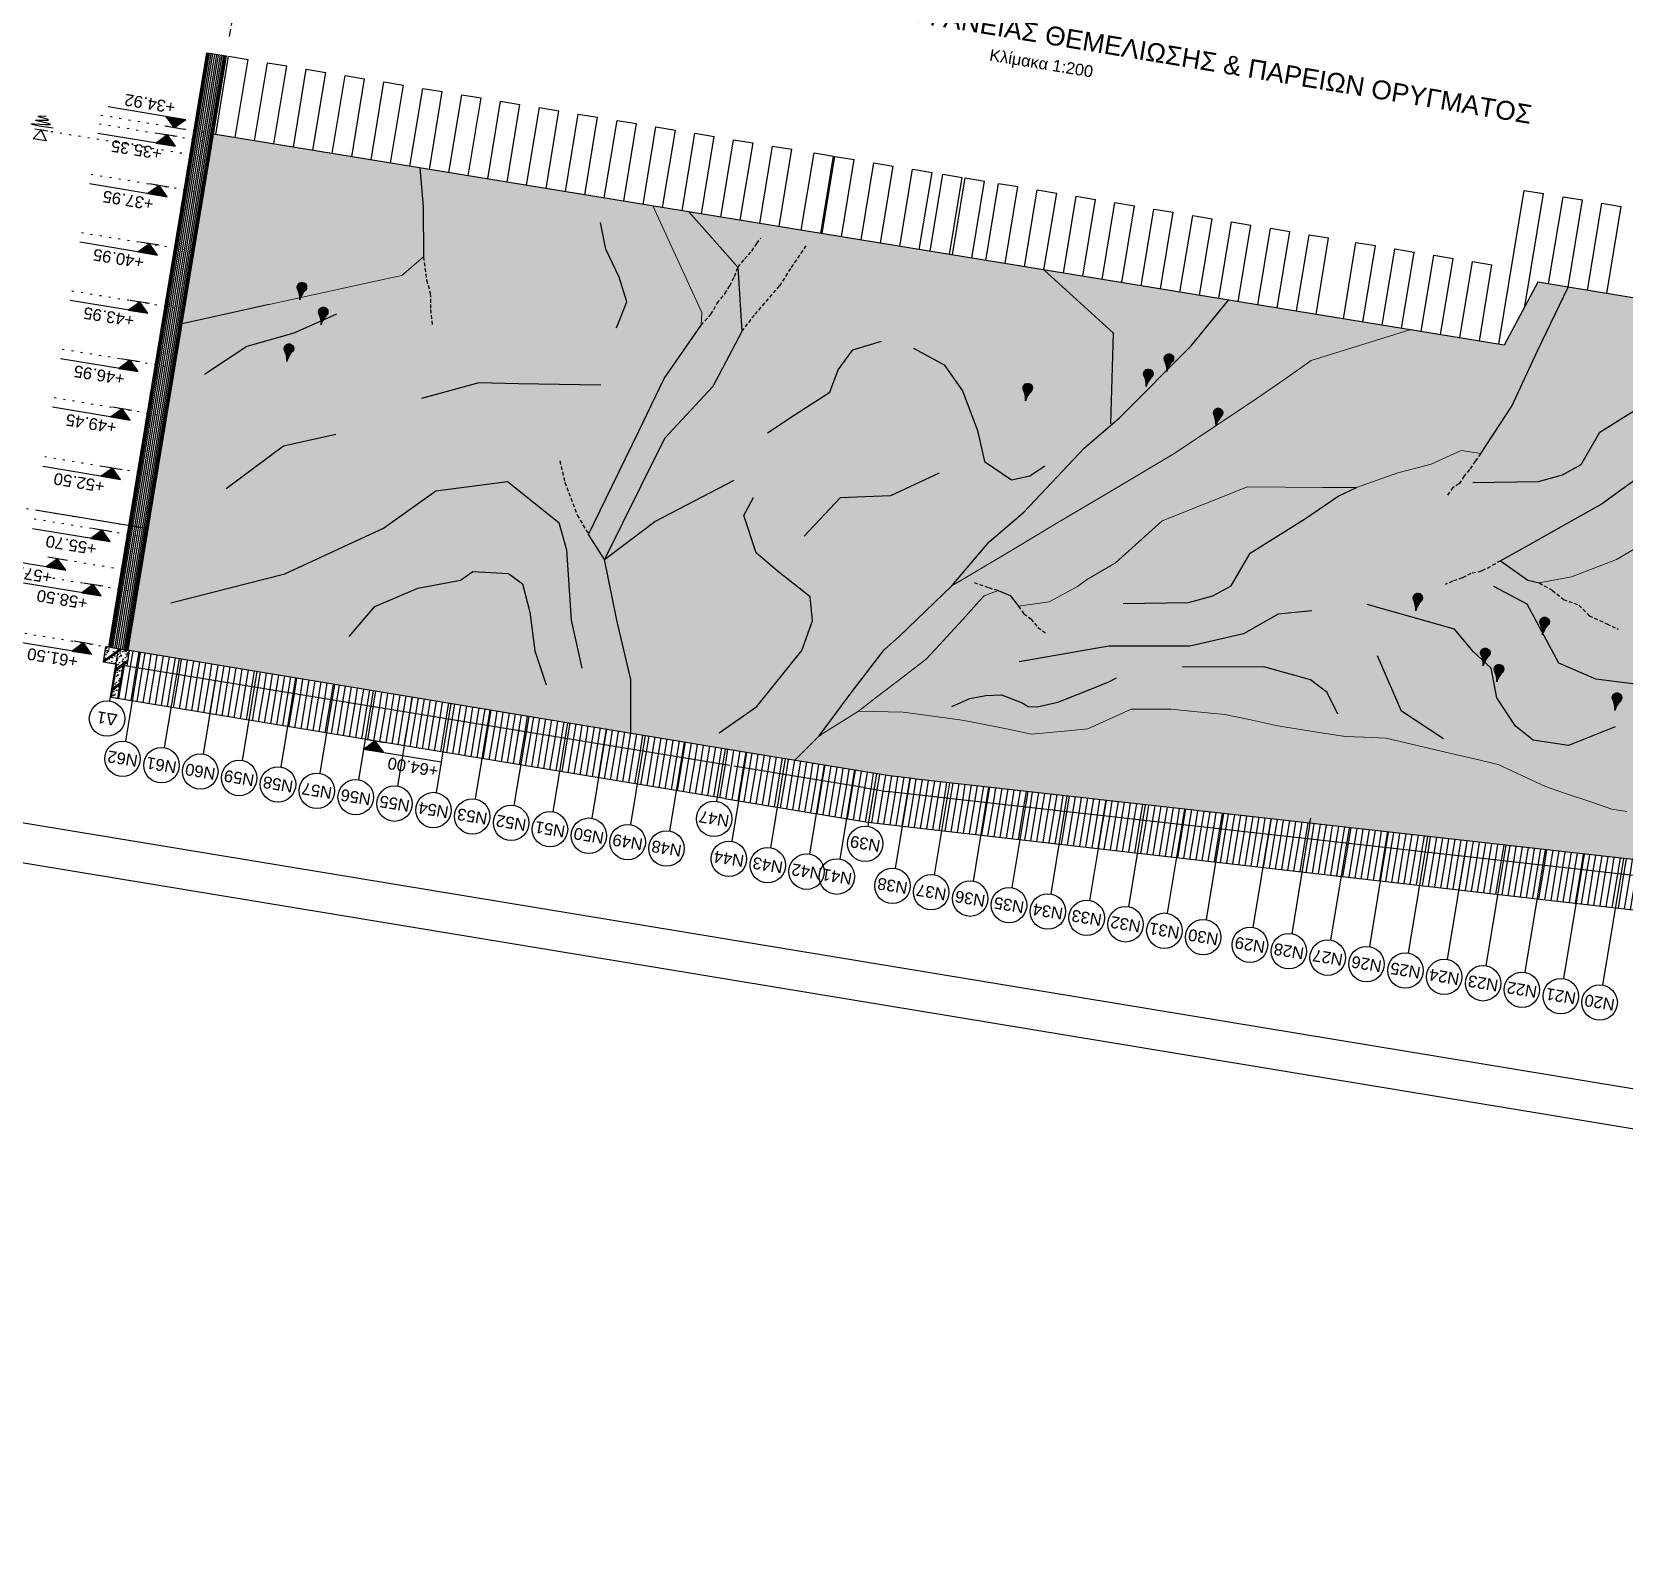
# Model space of a CAD drawing. Header units: metres. Extents: x 93017 to 94633, y 101979 to 102793.
# Drawn here: x 94133.3 to 94214.2, y 102190.3 to 102266.9 of the extents above; entities that cross this region are included whole.
import ezdxf
from ezdxf.enums import TextEntityAlignment as Align

# ---------------------------------------------------------------- set-up
doc = ezdxf.new("R2010")
doc.units = ezdxf.units.M
doc.header["$LTSCALE"] = 0.75
doc.header["$MEASUREMENT"] = 0
doc.linetypes.add('DASHED', pattern=[0.75, 0.5, -0.25])
doc.linetypes.add('SDOT1', pattern=[1, 0, -1])
for name, color, linetype in [('A-LEVELS', 2, 'Continuous'), ('LEZANTES', 6, 'Continuous'), ('monitoring', 5, 'Continuous'), ('OTM Hatch 0.15', 1, 'Continuous'), ('OTM Line 0.15', 1, 'Continuous'), ('OTM Line 0.25', 2, 'Continuous'), ('OTM Line Dots 0.25', 2, 'SDOT1'), ('OTM Line Rock 0.50', 3, 'ROCKIN'), ('OTM Solid 253', 253, 'Continuous'), ('OTM Text 0.25', 2, 'Continuous'), ('OTM Text 0.35', 3, 'Continuous'), ('OTM Title + Pinakida', 7, 'Continuous'), ('STEEL1', 6, 'Continuous'), ('ΚΑΤΑΣΚΕΥΗ', 7, 'Continuous')]:
    doc.layers.add(name, color=color, linetype=linetype)
doc.layers.add('contacts', color=2, linetype='Continuous', lineweight=20)
doc.layers.add('ΣΥΟ', color=170, linetype='Continuous', lineweight=25)
doc.styles.add('ARIAL', font='ARIAL.TTF')
doc.styles.add('WG-SIMPL', font='ugsimpl.shx', dxfattribs={"width": 1.05})
doc.linetypes.add('ROCKIN', pattern='A,0.0001,-0.2,[131,ltypeshp.shx,S=0.2,R=180,X=0.2,Y=0],-0.2,1,-0.1,[131,ltypeshp.shx,S=0.1,R=180,X=0.1,Y=0],-0.1,0.5,-0.05,[131,ltypeshp.shx,S=0.05,R=180,X=0.05,Y=0],-0.05,0.5', length=2.7001)
pattern_1 = [(260.62593, (93730.02725, 102591.48373), (0.30832687, -0.05089984), [])]

# ---------------------------------------------------------------- blocks, each defined once
blk = doc.blocks.new('Level L')
at = {"layer": 'A-LEVELS'}
blk.add_hatch(color=256, dxfattribs=at).paths.add_polyline_path([(0.25, 0.25), (0, 0), (-0.25, 0.25)])
for p, q in [((0.25, 0.25), (-1.75, 0.25)), ((0.25, 0), (-0.25, 0))]:
    blk.add_line(p, q, dxfattribs=at)
blk.add_lwpolyline([(0.25, 0.25), (0, 0), (-0.25, 0.25)], close=True, dxfattribs=at)
at = {"layer": 'A-LEVELS', "style": 'WG-SIMPL', "width": 1.05}
blk.add_attdef('±000.00', (-1.713, 0.351), '', height=0.3, rotation=360, dxfattribs=at)
blk = doc.blocks.new('dripping')
at = {"layer": 'monitoring'}
blk.add_hatch(color=256, dxfattribs=at).paths.add_polyline_path([(330.4, 103.14, 1.732051), (330.92, 103.14, -0.12787), (330.66, 103.82, -0.12787)])
at = {"layer": 'monitoring', "flags": 128}
blk.add_lwpolyline([(330.4, 103.14, 0.12787), (330.66, 103.82, 0.12787), (330.92, 103.14, -1.732051)], format="xyb", close=True, dxfattribs=at)

msp = doc.modelspace()

# ---------------------------------------------------------------- hatches: boundary and pattern name
at = {"lineweight": -3, "true_color": 0xc7e3ff}
msp.add_hatch(color=254, dxfattribs=at).paths.add_polyline_path([(94163.711, 102231.275), (94163.71, 102232.563), (94163.708, 102234.011), (94162.999, 102237.024), (94162.373, 102240.097), (94161.569, 102241.369), (94162.449, 102243.184), (94164.117, 102246.624), (94165.411, 102249.291), (94167.282, 102252.005), (94167.311, 102252.643), (94164.832, 102258.062), (94152.989, 102259.999), (94153.168, 102258.015), (94153.181, 102255.475), (94152.086, 102254.531), (94150.501, 102254.183), (94145.34, 102253.048), (94140.926, 102252.078), (94138.187, 102235.489), (94141.819, 102234.889)])
at = {"lineweight": -3, "true_color": 0xdebd9c}
for points in [[(94166.663, 102257.762), (94169.148, 102254.95), (94169.354, 102251.688), (94167.877, 102248.884), (94165.416, 102246.25), (94164.219, 102243.829), (94162.373, 102240.097), (94162.733, 102238.329), (94163.708, 102234.011), (94163.711, 102231.275), (94172.035, 102229.901), (94173.272, 102231.143), (94175.299, 102233.863), (94176.585, 102235.516), (94178.8, 102237.499), (94180.023, 102238.769), (94181.91, 102240.991), (94183.681, 102242.509), (94186.752, 102245.766), (94188.526, 102247.298), (94192.17, 102250.953), (94194.073, 102253.276), (94182.231, 102255.215)], [(94175.272, 102232.403), (94176.187, 102233.104), (94177.521, 102234.126), (94178.738, 102235.058), (94179.406, 102235.779), (94179.946, 102236.375), (94180.568, 102237.053), (94181.412, 102237.977), (94181.652, 102238.26), (94182.363, 102238.52), (94182.983, 102238.28), (94183.397, 102237.723), (94184.956, 102237.955), (94186.396, 102238.722), (94186.862, 102239.075), (94188.323, 102239.933), (94189.513, 102241.003), (94190.704, 102242.074), (94192.872, 102242.932), (94195.041, 102243.79), (94198.865, 102243.767), (94200.571, 102243.757), (94202.665, 102244.5), (94203.724, 102244.775), (94204.363, 102244.941), (94205.895, 102245.647), (94206.882, 102245.484), (94207.533, 102246.468), (94208.469, 102247.883), (94209.771, 102250.708), (94211.317, 102253.934), (94219.759, 102252.54), (94220.353, 102248.979), (94221.055, 102248.864), (94220.087, 102247.755), (94219.9, 102247.539), (94219.759, 102247.158), (94219.448, 102246.908), (94218.693, 102246.301), (94217.863, 102245.867), (94216.611, 102245.213), (94215.892, 102244.809), (94214.775, 102244.181), (94213.624, 102243.352), (94213.049, 102242.937), (94210.971, 102241.768), (94209.294, 102240.812), (94207.878, 102240.037), (94209.274, 102239.059), (94209.851, 102238.913), (94211.488, 102239.218), (94213.04, 102239.814), (94213.769, 102240.094), (94215.257, 102240.962), (94217.499, 102242.27), (94219.667, 102243.536), (94220.74, 102244.162), (94223.079, 102245.094), (94224.328, 102245.645), (94227.343, 102245.705), (94229.02, 102245.014), (94229.602, 102244.774), (94229.971, 102243.715), (94231.414, 102242.565), (94230.362, 102244.616), (94230.69, 102245.917), (94230.823, 102246.446), (94231.021, 102247.231), (94232.472, 102246.994), (94235.955, 102246.423), (94239.902, 102245.776), (94242.863, 102245.291), (94242.993, 102244.503), (94243.209, 102243.958), (94243.21, 102243.301), (94242.898, 102242.87), (94242.82, 102242.4), (94243.386, 102240.769), (94243.621, 102240.673), (94244.092, 102239.341), (94244.729, 102237.537), (94245.233, 102236.112), (94246.027, 102233.862), (94246.466, 102232.745), (94246.755, 102232.133), (94247.794, 102230.096), (94248.559, 102228.594), (94249.801, 102227.786), (94250.403, 102227.485), (94251.336, 102226.996), (94250.683, 102223.037), (94248.839, 102223.719), (94247.112, 102224.221), (94245.689, 102225.07), (94244.755, 102225.49), (94243.206, 102225.882), (94241.261, 102226.376), (94239.912, 102226.717), (94238.427, 102227.106), (94236.973, 102227.37), (94235.367, 102227.511), (94234.453, 102227.476), (94232.971, 102227.386), (94232.203, 102227.322), (94231.303, 102227.454), (94229.294, 102227.748), (94227.84, 102227.961), (94225.752, 102228.21), (94222.522, 102228.594), (94220.539, 102228.831), (94219.54, 102228.949), (94218.703, 102228.759), (94217.629, 102228.119), (94217.198, 102227.862), (94216.001, 102227.465), (94215.55, 102227.351), (94214.305, 102227.296), (94213.545, 102227.422), (94212.569, 102227.751), (94211.129, 102228.237), (94210.17, 102228.565), (94209.229, 102229.007), (94207.767, 102229.695), (94206.844, 102229.906), (94205.379, 102230.242), (94203.427, 102230.7), (94202.085, 102231.029), (94200.956, 102231.076), (94199.993, 102231.115), (94198.467, 102231.35), (94196.984, 102231.578), (94196.493, 102231.671), (94195.118, 102231.973), (94193.882, 102232.233), (94192.646, 102232.351), (94191.15, 102232.495), (94189.123, 102232.499), (94186.93, 102231.495), (94185.901, 102231.4), (94184.062, 102231.231), (94182.874, 102231.479), (94180.911, 102231.868), (94180.42, 102231.964), (94178.932, 102232.164), (94177.547, 102232.35)]]:
    msp.add_hatch(color=31, dxfattribs=at).paths.add_polyline_path(points)
at = {"lineweight": -3}
for points in [[(94173.272, 102231.143), (94173.373, 102231.207), (94175.272, 102232.403), (94176.365, 102233.24), (94178.738, 102235.058), (94178.935, 102235.27), (94181.412, 102237.977), (94181.652, 102238.26), (94182.363, 102238.52), (94182.983, 102238.28), (94183.397, 102237.723), (94184.956, 102237.955), (94185.512, 102238.251), (94186.396, 102238.722), (94186.862, 102239.075), (94188.323, 102239.933), (94190.704, 102242.074), (94192.872, 102242.932), (94195.041, 102243.79), (94200.515, 102243.757), (94202.665, 102244.5), (94204.363, 102244.941), (94205.895, 102245.647), (94206.882, 102245.484), (94208.469, 102247.883), (94211.317, 102253.934), (94209.786, 102254.187), (94208.076, 102250.987), (94203.276, 102251.772), (94198.275, 102250.216), (94196.932, 102249.257), (94195.247, 102248.106), (94194.403, 102247.544), (94192.505, 102246.278), (94191.261, 102245.449), (94187.878, 102243.438), (94185.322, 102241.93), (94183.18, 102240.645), (94180.023, 102238.769), (94177.358, 102236.208), (94176.585, 102235.516), (94175.007, 102233.465)], [(94207.878, 102240.037), (94208.806, 102239.386), (94209.274, 102239.059), (94209.851, 102238.913), (94211.488, 102239.218), (94212.799, 102239.721), (94213.769, 102240.094), (94215.389, 102241.039), (94218.546, 102242.882), (94220.888, 102244.249), (94223.079, 102245.094), (94224.328, 102245.645), (94227.343, 102245.705), (94229.602, 102244.774), (94229.971, 102243.715), (94231.414, 102242.565), (94230.362, 102244.616), (94231.021, 102247.231), (94221.055, 102248.864), (94219.902, 102247.542), (94219.759, 102247.158), (94218.693, 102246.301), (94216.611, 102245.213), (94215.892, 102244.809), (94214.775, 102244.181), (94213.049, 102242.937), (94210.256, 102241.368)]]:
    msp.add_hatch(color=43, dxfattribs=at).paths.add_polyline_path(points)
at = {"lineweight": -3, "true_color": 0xffb870}
msp.add_hatch(color=31, dxfattribs=at).paths.add_polyline_path([(94250.025, 102219.053), (94250.683, 102223.037), (94248.839, 102223.719), (94247.112, 102224.221), (94245.689, 102225.07), (94244.755, 102225.49), (94243.206, 102225.882), (94241.261, 102226.376), (94239.315, 102226.869), (94238.427, 102227.106), (94236.973, 102227.37), (94235.367, 102227.511), (94233.328, 102227.416), (94232.203, 102227.322), (94227.343, 102228.02), (94225.255, 102228.269), (94221.036, 102228.771), (94219.54, 102228.949), (94218.608, 102228.737), (94217.629, 102228.119), (94217.198, 102227.862), (94215.55, 102227.351), (94214.305, 102227.296), (94213.545, 102227.422), (94210.649, 102228.398), (94210.17, 102228.565), (94207.767, 102229.695), (94205.379, 102230.242), (94202.085, 102231.029), (94199.996, 102231.115), (94196.984, 102231.578), (94193.882, 102232.233), (94191.15, 102232.495), (94189.123, 102232.499), (94186.93, 102231.495), (94184.062, 102231.231), (94182.384, 102231.581), (94180.42, 102231.964), (94177.547, 102232.35), (94175.272, 102232.403), (94173.272, 102231.143), (94172.035, 102229.901), (94175.069, 102229.4), (94176.872, 102229.103), (94185.862, 102228.092), (94196.217, 102226.927), (94206.167, 102225.808), (94215.366, 102224.774), (94218.265, 102224.295), (94229.582, 102222.428), (94243.112, 102220.195)])
at = {"layer": 'OTM Hatch 0.15', "ltscale": 0.1}
h = msp.add_hatch(dxfattribs=at)
h.set_pattern_fill('CONCRETE2', color=256, scale=0.05, angle=170.62593, style=0)
h.set_pattern_definition([(170.62593, (94585.1585, 101925.0509), (-0.1628795, -0.986646), [0.05, -0.95]), (260.62593, (94585.1091, 101925.059), (0.986646, -0.1628795), [0.05, -0.95]), (215.62593, (94585.1585, 101925.0509), (-0.1628795, -0.986646), [0.0707107, -1.3435029]), (170.62593, (94585.3888, 101924.9115), (-0.1628795, -0.986646), [0.05, -0.95]), (260.62593, (94585.3888, 101924.9115), (0.986646, -0.1628795), [0.05, -0.95]), (305.62593, (94585.3395, 101924.91964), (0.986646, -0.1628795), [0.0707107, -1.3435029]), (170.62593, (94584.8878, 101924.6395), (-0.1628795, -0.986646), [0.05, -0.95]), (260.62593, (94584.8878, 101924.6395), (0.986646, -0.1628795), [0.05, -0.95]), (305.62593, (94584.8385, 101924.6476), (0.986646, -0.1628795), [0.0707107, -1.3435029]), (350.62593, (94584.9535, 101924.73), (0.1628795, 0.986646), [0.1, -0.9]), (80.62593, (94584.9535, 101924.73), (-0.986646, 0.1628795), [0.1, -0.9]), (305.62593, (94584.96975, 101924.82866), (0.986646, -0.1628795), [0.1414214, -1.2727922]), (350.62593, (94585.5948, 101924.6241), (0.1628795, 0.986646), [0.05, -0.95]), (260.62593, (94585.5948, 101924.6241), (0.986646, -0.1628795), [0.05, -0.95]), (215.62593, (94585.6441, 101924.616), (-0.1628795, -0.986646), [0.0707107, -1.3435029]), (170.62593, (94585.4884, 101924.2869), (-0.1628795, -0.986646), [0.05, -0.95]), (260.62593, (94585.4884, 101924.2869), (0.986646, -0.1628795), [0.05, -0.95]), (305.62593, (94585.4391, 101924.2951), (0.986646, -0.1628795), [0.0707107, -1.3435029]), (350.62593, (94585.1187, 101924.1959), (0.1628795, 0.986646), [0.05, -0.95]), (80.62593, (94585.1187, 101924.1959), (-0.986646, 0.1628795), [0.05, -0.95]), (305.62593, (94585.1268, 101924.2453), (0.986646, -0.1628795), [0.0707107, -1.3435029]), (350.62593, (94585.2087, 101924.4345), (0.1628795, 0.986646), [0.05, -0.95]), (260.62593, (94585.2087, 101924.4345), (0.986646, -0.1628795), [0.05, -0.95]), (215.62593, (94585.2581, 101924.4263), (-0.1628795, -0.986646), [0.0707107, -1.3435029]), (170.62593, (94585.4061, 101924.4019), (-0.1628795, -0.986646), [0.1, -0.9]), (80.62593, (94585.4061, 101924.4019), (-0.986646, 0.1628795), [0.1, -0.9]), (215.62593, (94585.42236, 101924.50055), (-0.1628795, -0.986646), [0.1414214, -1.2727922]), (215.62593, (94585.8079, 101924.99435), (0.4118833, -0.5747627), []), (215.62593, (94585.7093, 101925.0106), (0.4118833, -0.5747627), []), (170.62593, (94585.7998, 101924.945), (-0.1628795, -0.986646), [0, -0.4, 0, -0.55, 0, -0.05]), (170.62593, (94585.6848, 101924.8626), (-0.1628795, -0.986646), [0, -0.2, 0, -0.4, 0, -0.4]), (170.62593, (94585.2246, 101924.8373), (-0.1628795, -0.986646), [0, -0.4, 0, -0.6]), (170.62593, (94585.7016, 101924.6572), (-0.1628795, -0.986646), [0, -0.55, 0, -0.45]), (170.62593, (94585.34, 101924.6155), (-0.1628795, -0.986646), [0, -1]), (170.62593, (94585.521, 101924.4843), (-0.1628795, -0.986646), [0, -0.5, 0, -0.5]), (170.62593, (94585.5047, 101924.3856), (-0.1628795, -0.986646), [0, -0.4, 0, -0.6]), (170.62593, (94585.3898, 101924.3032), (-0.1628795, -0.986646), [0, -0.3, 0, -0.35, 0, -0.35]), (170.62593, (94585.4228, 101924.1964), (-0.1628795, -0.986646), [0, -0.45, 0, -0.55]), (170.62593, (94585.3572, 101924.1059), (-0.1628795, -0.986646), [0, -0.3, 0, -0.25, 0, -0.45])])
h.paths.add_polyline_path([(94136.922, 102234.887), (94137.053, 102235.676), (94138.237, 102235.481), (94138.106, 102234.691), (94137.909, 102234.724), (94137.632, 102233.047), (94137.336, 102233.096), (94137.613, 102234.773)])
at = {"layer": 'OTM Solid 253', "ltscale": 0.05}
h = msp.add_hatch(dxfattribs=at)
h.set_pattern_fill('LINE', color=256, scale=2.5, angle=270, style=0)
h.set_pattern_definition(pattern_1)
h.paths.add_polyline_path([(94176.714, 102228.318), (94138.247, 102234.668), (94138.377, 102235.458), (94176.845, 102229.107)])
h = msp.add_hatch(dxfattribs=at)
h.set_pattern_fill('LINE', color=256, scale=2.5, angle=270, style=0)
h.set_pattern_definition(pattern_1)
h.paths.add_polyline_path([(94137.909, 102234.724), (94137.632, 102233.047), (94175.747, 102226.755), (94215.65, 102222.194), (94228.111, 102220.137), (94228.388, 102221.814), (94215.236, 102223.986), (94176.714, 102228.318)])
h = msp.add_hatch(dxfattribs=at)
h.set_pattern_fill('LINE', color=256, scale=2.5, angle=270, style=0)
h.set_pattern_definition(pattern_1)
h.paths.add_polyline_path([(94215.236, 102223.986), (94215.366, 102224.775), (94176.845, 102229.107), (94176.714, 102228.318)])
at = {"layer": 'OTM Text 0.25', "ltscale": 0.5, "true_color": 0xc4c487}
for points in [[(94140.926, 102252.078), (94152.086, 102254.531), (94153.181, 102255.475), (94153.176, 102256.42), (94153.168, 102258.015), (94152.989, 102259.999), (94149.042, 102260.645), (94145.587, 102261.21), (94142.516, 102261.712), (94142.105, 102259.22), (94141.525, 102255.708)], [(94162.373, 102240.097), (94165.416, 102246.25), (94167.877, 102248.884), (94169.354, 102251.688), (94169.148, 102254.95), (94166.663, 102257.762), (94164.832, 102258.062), (94165.206, 102257.259), (94165.866, 102255.859), (94167.311, 102252.643), (94167.282, 102252.005), (94165.411, 102249.291), (94161.569, 102241.369)], [(94180.023, 102238.769), (94187.89, 102243.445), (94191.261, 102245.449), (94195.247, 102248.106), (94196.932, 102249.257), (94198.275, 102250.216), (94203.272, 102251.772), (94194.073, 102253.276), (94192.17, 102250.953), (94189.567, 102248.342), (94186.752, 102245.766), (94183.681, 102242.509), (94181.91, 102240.991)]]:
    msp.add_hatch(color=53, dxfattribs=at).paths.add_polyline_path(points)

# ---------------------------------------------------------------- linework, layer by layer
at = {"color": 7, "lineweight": -3}
for p, q in [((94145.34, 102253.048), (94140.926, 102252.078)), ((94203.275, 102251.772), (94203.275, 102251.772)), ((94181.412, 102237.977), (94181.652, 102238.26)), ((94181.412, 102237.977), (94181.412, 102237.977)), ((94173.272, 102231.143), (94173.373, 102231.207))]:
    msp.add_line(p, q, dxfattribs=at)
at = {"color": 1, "lineweight": -3}
for points in [[(94152.989, 102259.999), (94153.168, 102258.015), (94153.181, 102255.475)], [(94166.663, 102257.762), (94169.148, 102254.95), (94169.354, 102251.688), (94167.877, 102248.884), (94165.415, 102246.25), (94164.218, 102243.829), (94162.373, 102240.097)], [(94206.882, 102245.484), (94207.532, 102246.468), (94208.469, 102247.883), (94209.771, 102250.708), (94211.317, 102253.934)], [(94172.035, 102229.901), (94173.272, 102231.143), (94175.007, 102233.465), (94176.585, 102235.516), (94177.358, 102236.208), (94180.023, 102238.769), (94181.91, 102240.991), (94183.681, 102242.509), (94186.752, 102245.766), (94188.526, 102247.298), (94192.17, 102250.953), (94194.073, 102253.276)], [(94161.569, 102241.369), (94162.449, 102243.184), (94164.117, 102246.624), (94165.411, 102249.291), (94167.282, 102252.005)], [(94221.055, 102248.865), (94220.087, 102247.755), (94219.9, 102247.539), (94219.758, 102247.158), (94219.448, 102246.908), (94218.693, 102246.301), (94217.863, 102245.867), (94216.611, 102245.213), (94215.892, 102244.809), (94214.775, 102244.181), (94213.624, 102243.352), (94213.049, 102242.937), (94210.971, 102241.768), (94209.294, 102240.812), (94207.878, 102240.037)], [(94163.711, 102231.275), (94163.71, 102232.563), (94163.708, 102234.011), (94162.998, 102237.024), (94162.373, 102240.097), (94161.569, 102241.369)], [(94207.878, 102240.037), (94209.274, 102239.059), (94209.851, 102238.913)], [(94182.363, 102238.521), (94182.983, 102238.28), (94183.397, 102237.723)]]:
    msp.add_lwpolyline(points, dxfattribs=at)
at = {"layer": 'contacts', "flags": 128}
for points in [[(94167.282, 102252.005), (94167.311, 102252.643), (94164.832, 102258.062)], [(94153.181, 102255.475), (94152.086, 102254.531), (94150.501, 102254.183), (94145.34, 102253.048), (94140.926, 102252.078)], [(94203.275, 102251.772), (94198.275, 102250.216), (94196.932, 102249.257), (94195.247, 102248.106), (94194.403, 102247.544), (94192.505, 102246.278), (94191.261, 102245.449), (94187.878, 102243.438), (94185.322, 102241.93), (94183.18, 102240.645), (94180.023, 102238.769)], [(94200.571, 102243.757), (94202.665, 102244.5), (94203.724, 102244.775), (94204.363, 102244.941), (94205.895, 102245.647), (94206.882, 102245.484)], [(94209.851, 102238.913), (94211.488, 102239.218), (94213.04, 102239.814), (94213.769, 102240.094), (94215.257, 102240.962), (94217.498, 102242.27), (94219.667, 102243.536), (94220.74, 102244.162), (94223.079, 102245.094), (94224.328, 102245.645), (94227.343, 102245.705), (94229.02, 102245.014), (94229.602, 102244.774), (94229.971, 102243.715), (94231.414, 102242.565)], [(94183.397, 102237.723), (94184.956, 102237.955), (94186.396, 102238.722), (94186.862, 102239.075), (94188.323, 102239.933), (94189.513, 102241.003), (94190.704, 102242.074), (94192.872, 102242.932), (94195.041, 102243.79), (94198.865, 102243.767), (94200.571, 102243.757)], [(94173.373, 102231.207), (94175.272, 102232.403), (94176.187, 102233.104), (94177.521, 102234.126), (94178.738, 102235.058), (94178.935, 102235.271), (94179.405, 102235.779), (94179.946, 102236.375), (94180.568, 102237.053), (94181.412, 102237.977), (94181.652, 102238.26), (94182.363, 102238.521)], [(94214.305, 102227.296), (94213.545, 102227.422), (94212.569, 102227.751), (94211.129, 102228.237), (94210.17, 102228.565), (94209.229, 102229.007), (94207.767, 102229.695), (94206.844, 102229.906), (94205.379, 102230.242), (94203.427, 102230.7), (94202.085, 102231.029), (94200.956, 102231.076), (94199.993, 102231.115), (94198.467, 102231.35), (94196.984, 102231.578), (94196.493, 102231.671), (94195.117, 102231.973), (94193.882, 102232.233), (94192.646, 102232.351), (94191.149, 102232.495), (94189.123, 102232.499), (94186.93, 102231.495), (94185.901, 102231.4), (94184.062, 102231.231), (94182.873, 102231.479), (94180.911, 102231.868), (94180.42, 102231.964), (94178.932, 102232.164), (94177.547, 102232.35), (94175.272, 102232.403)]]:
    msp.add_lwpolyline(points, dxfattribs=at)
at = {"layer": 'OTM Line 0.15', "ltscale": 0.05}
for p, q in [((94137.254, 102232.908), (94137.694, 102235.57)), ((94138.791, 102235.389), (94138.045, 102230.87)), ((94140.764, 102235.063), (94140.018, 102230.544)), ((94142.738, 102234.738), (94141.992, 102230.218)), ((94144.711, 102234.412), (94143.965, 102229.892)), ((94146.684, 102234.086), (94145.938, 102229.566)), ((94148.658, 102233.76), (94147.911, 102229.241)), ((94150.631, 102233.435), (94149.885, 102228.915)), ((94152.604, 102233.109), (94151.858, 102228.589)), ((94154.577, 102232.783), (94153.831, 102228.263)), ((94156.551, 102232.457), (94155.805, 102227.938)), ((94158.524, 102232.132), (94157.778, 102227.612)), ((94160.497, 102231.806), (94159.751, 102227.286)), ((94162.471, 102231.48), (94161.724, 102226.96)), ((94164.444, 102231.154), (94163.698, 102226.635)), ((94166.417, 102230.829), (94165.671, 102226.309)), ((94168.087, 102227.818), (94168.527, 102230.48)), ((94169.587, 102230.305), (94168.841, 102225.786)), ((94171.56, 102229.98), (94170.814, 102225.46)), ((94173.533, 102229.654), (94172.787, 102225.134)), ((94175.074, 102229.432), (94174.323, 102224.881)), ((94175.764, 102226.551), (94176.203, 102229.213)), ((94177.901, 102228.988), (94177.146, 102224.414)), ((94179.891, 102228.763), (94179.12, 102224.089)), ((94181.882, 102228.539), (94181.093, 102223.763)), ((94183.872, 102228.317), (94183.066, 102223.437)), ((94185.862, 102228.092), (94185.04, 102223.111)), ((94187.852, 102227.868), (94187.013, 102222.786)), ((94189.842, 102227.644), (94188.986, 102222.46)), ((94191.832, 102227.42), (94190.959, 102222.134)), ((94193.822, 102227.196), (94192.933, 102221.808)), ((94196.217, 102226.927), (94195.307, 102221.416)), ((94198.207, 102226.703), (94197.28, 102221.091)), ((94200.197, 102226.479), (94199.254, 102220.765)), ((94202.187, 102226.256), (94201.227, 102220.439)), ((94204.177, 102226.032), (94203.2, 102220.113)), ((94206.167, 102225.808), (94205.173, 102219.788)), ((94208.157, 102225.584), (94207.147, 102219.462)), ((94210.148, 102225.36), (94209.12, 102219.136)), ((94212.138, 102225.137), (94211.093, 102218.81)), ((94214.128, 102224.913), (94213.067, 102218.485))]:
    msp.add_line(p, q, dxfattribs=at)
at = {"layer": 'OTM Line 0.15', "ltscale": 0.1}
for centre in [(94137.108, 102232.02), (94137.898, 102229.982), (94139.872, 102229.656), (94141.845, 102229.33), (94143.818, 102229.004), (94145.791, 102228.678), (94147.765, 102228.353), (94149.738, 102228.027), (94151.711, 102227.701), (94153.685, 102227.375), (94155.658, 102227.05), (94157.631, 102226.724), (94167.941, 102226.93), (94159.605, 102226.398), (94161.578, 102226.072), (94163.551, 102225.747), (94165.524, 102225.421), (94175.617, 102225.663), (94168.694, 102224.898), (94170.667, 102224.572), (94172.64, 102224.246), (94174.176, 102223.993), (94177, 102223.526), (94178.973, 102223.201), (94180.946, 102222.875), (94182.92, 102222.549), (94184.893, 102222.223), (94186.866, 102221.898), (94188.84, 102221.572), (94190.813, 102221.246), (94192.786, 102220.92), (94195.16, 102220.528), (94197.134, 102220.203), (94199.107, 102219.877), (94201.08, 102219.551), (94203.054, 102219.225), (94205.027, 102218.9), (94207, 102218.574), (94208.973, 102218.248), (94210.947, 102217.922), (94212.92, 102217.597)]:
    msp.add_circle(centre, 0.9, dxfattribs=at)
at = {"layer": 'OTM Line 0.25'}
for p, q in [((94137.201, 102235.652), (94142.185, 102265.843)), ((94138.187, 102235.489), (94143.171, 102265.68)), ((94142.185, 102265.843), (94143.171, 102265.68)), ((94142.627, 102261.694), (94143.282, 102265.662)), ((94143.614, 102261.533), (94144.268, 102265.499)), ((94144.601, 102261.371), (94145.255, 102265.336)), ((94145.587, 102261.21), (94146.242, 102265.173)), ((94146.574, 102261.048), (94147.228, 102265.011)), ((94147.561, 102260.887), (94148.215, 102264.848)), ((94148.548, 102260.725), (94149.202, 102264.685)), ((94149.535, 102260.564), (94150.188, 102264.522)), ((94150.522, 102260.402), (94151.175, 102264.359)), ((94151.509, 102260.241), (94152.162, 102264.196)), ((94152.496, 102260.08), (94153.148, 102264.033)), ((94153.482, 102259.918), (94154.135, 102263.87)), ((94154.469, 102259.757), (94155.122, 102263.708)), ((94155.456, 102259.595), (94156.108, 102263.545)), ((94156.443, 102259.434), (94157.095, 102263.382)), ((94157.43, 102259.272), (94158.082, 102263.219)), ((94158.417, 102259.111), (94159.068, 102263.056)), ((94159.404, 102258.949), (94160.055, 102262.893)), ((94160.391, 102258.788), (94161.041, 102262.73)), ((94161.378, 102258.627), (94162.028, 102262.567)), ((94162.364, 102258.465), (94163.015, 102262.404)), ((94163.351, 102258.304), (94164.001, 102262.242)), ((94164.338, 102258.142), (94164.988, 102262.079)), ((94165.325, 102257.981), (94165.975, 102261.916)), ((94166.312, 102257.819), (94166.961, 102261.753)), ((94167.299, 102257.658), (94167.948, 102261.59)), ((94168.286, 102257.496), (94168.935, 102261.427)), ((94169.273, 102257.335), (94169.921, 102261.264)), ((94170.259, 102257.174), (94170.908, 102261.101)), ((94171.246, 102257.012), (94171.895, 102260.939)), ((94172.369, 102256.828), (94173.017, 102260.753)), ((94173.356, 102256.667), (94174.004, 102260.59)), ((94173.43, 102256.655), (94174.077, 102260.578)), ((94174.077, 102260.578), (94175.064, 102260.415)), ((94174.417, 102256.494), (94175.064, 102260.415)), ((94175.404, 102256.332), (94176.051, 102260.252)), ((94176.051, 102260.252), (94177.037, 102260.09)), ((94176.39, 102256.171), (94177.037, 102260.09)), ((94177.377, 102256.009), (94178.024, 102259.927)), ((94178.024, 102259.927), (94179.011, 102259.764)), ((94178.364, 102255.848), (94179.011, 102259.764)), ((94178.913, 102255.758), (94179.56, 102259.673)), ((94179.56, 102259.673), (94180.546, 102259.51)), ((94179.9, 102255.596), (94180.546, 102259.51)), ((94180.048, 102255.572), (94180.694, 102259.486)), ((94181.035, 102255.411), (94181.681, 102259.323)), ((94181.738, 102255.296), (94182.383, 102259.207)), ((94182.725, 102255.134), (94183.37, 102259.044)), ((94183.711, 102254.973), (94184.357, 102258.881)), ((94184.698, 102254.812), (94185.343, 102258.718)), ((94185.685, 102254.65), (94186.33, 102258.556)), ((94186.672, 102254.489), (94187.317, 102258.393)), ((94207.798, 102251.033), (94209.089, 102258.853)), ((94209.129, 102252.957), (94210.075, 102258.69)), ((94210.331, 102254.097), (94211.062, 102258.527)), ((94211.317, 102253.934), (94212.049, 102258.364)), ((94187.659, 102254.327), (94188.303, 102258.23)), ((94188.646, 102254.166), (94189.29, 102258.067)), ((94189.633, 102254.004), (94190.276, 102257.904)), ((94190.62, 102253.843), (94191.263, 102257.741)), ((94191.606, 102253.681), (94192.25, 102257.578)), ((94212.304, 102253.771), (94213.035, 102258.201)), ((94213.291, 102253.608), (94214.022, 102258.038)), ((94192.593, 102253.52), (94193.236, 102257.415)), ((94193.58, 102253.359), (94194.223, 102257.252)), ((94194.567, 102253.197), (94195.21, 102257.09)), ((94195.554, 102253.036), (94196.196, 102256.927)), ((94196.541, 102252.874), (94197.183, 102256.764)), ((94197.528, 102252.713), (94198.17, 102256.601)), ((94198.515, 102252.551), (94199.156, 102256.438)), ((94199.903, 102252.324), (94200.544, 102256.209)), ((94200.889, 102252.163), (94201.531, 102256.046)), ((94201.876, 102252.001), (94202.517, 102255.883)), ((94202.863, 102251.84), (94203.504, 102255.72)), ((94203.85, 102251.678), (94204.491, 102255.557)), ((94204.837, 102251.517), (94205.477, 102255.395)), ((94205.824, 102251.356), (94206.464, 102255.232)), ((94206.811, 102251.194), (94207.45, 102255.069))]:
    msp.add_line(p, q, dxfattribs=at)
at = {"layer": 'OTM Line 0.25', "ltscale": 0.05}
for p, q in [((94143.282, 102265.662), (94144.268, 102265.499)), ((94145.255, 102265.336), (94146.242, 102265.173)), ((94147.228, 102265.011), (94148.215, 102264.848)), ((94149.202, 102264.685), (94150.188, 102264.522)), ((94151.175, 102264.359), (94152.162, 102264.196)), ((94153.148, 102264.033), (94154.135, 102263.87)), ((94155.122, 102263.708), (94156.108, 102263.545)), ((94157.095, 102263.382), (94158.082, 102263.219)), ((94159.068, 102263.056), (94160.055, 102262.893)), ((94161.041, 102262.73), (94162.028, 102262.567)), ((94163.015, 102262.404), (94164.001, 102262.242)), ((94164.988, 102262.079), (94165.975, 102261.916)), ((94166.961, 102261.753), (94167.948, 102261.59)), ((94168.935, 102261.427), (94169.921, 102261.264)), ((94170.908, 102261.101), (94171.895, 102260.939)), ((94173.017, 102260.753), (94174.004, 102260.59)), ((94180.694, 102259.486), (94181.681, 102259.323)), ((94182.383, 102259.207), (94183.37, 102259.044)), ((94184.357, 102258.881), (94185.343, 102258.718)), ((94186.33, 102258.556), (94187.317, 102258.393)), ((94209.089, 102258.853), (94210.075, 102258.69)), ((94211.062, 102258.527), (94212.049, 102258.364)), ((94188.303, 102258.23), (94189.29, 102258.067)), ((94190.276, 102257.904), (94191.263, 102257.741)), ((94192.25, 102257.578), (94193.236, 102257.415)), ((94213.035, 102258.201), (94214.022, 102258.038)), ((94194.223, 102257.252), (94195.21, 102257.09)), ((94196.196, 102256.927), (94197.183, 102256.764)), ((94198.17, 102256.601), (94199.156, 102256.438)), ((94200.544, 102256.209), (94201.531, 102256.046)), ((94202.517, 102255.883), (94203.504, 102255.72)), ((94204.491, 102255.557), (94205.477, 102255.395)), ((94206.464, 102255.232), (94207.45, 102255.069)), ((94168.744, 102229.634), (94138.106, 102234.691)), ((94168.467, 102227.956), (94137.632, 102233.047)), ((94175.53, 102228.513), (94168.941, 102229.601)), ((94175.53, 102228.513), (94176.714, 102228.318)), ((94168.467, 102227.956), (94175.747, 102226.755)), ((94215.236, 102223.986), (94176.714, 102228.318)), ((94175.747, 102226.755), (94215.65, 102222.194))]:
    msp.add_line(p, q, dxfattribs=at)
at = {"layer": 'OTM Line 0.25'}
msp.add_lwpolyline([(94136.922, 102234.887), (94137.053, 102235.676), (94138.237, 102235.481), (94138.106, 102234.691), (94137.909, 102234.724), (94137.632, 102233.047), (94137.336, 102233.096), (94137.613, 102234.773)], close=True, dxfattribs=at)
at = {"layer": 'OTM Line 0.25', "ltscale": 0.05}
msp.add_lwpolyline([(94227.806, 102222.721), (94220.514, 102223.924), (94215.366, 102224.774), (94196.217, 102226.927), (94178.213, 102228.952), (94177.903, 102228.988), (94176.845, 102229.107), (94169.071, 102230.39), (94138.237, 102235.481)], dxfattribs=at)
at = {"layer": 'OTM Line Dots 0.25', "ltscale": 0.5}
for p, q in [((94142.516, 102261.712), (94136.788, 102262.658)), ((94136.719, 102262.237), (94142.447, 102261.292)), ((94136.719, 102262.237), (94142.447, 102261.292)), ((94136.295, 102259.672), (94142.023, 102258.726)), ((94135.807, 102256.712), (94141.535, 102255.766)), ((94135.318, 102253.752), (94141.046, 102252.807)), ((94134.829, 102250.792), (94140.557, 102249.847)), ((94134.422, 102248.326), (94140.15, 102247.38)), ((94139.653, 102244.369), (94133.942, 102245.311)), ((94139.132, 102241.211), (94133.409, 102242.156)), ((94138.839, 102239.436), (94135.092, 102240.054)), ((94132.948, 102239.394), (94138.676, 102238.449)), ((94132.459, 102236.435), (94138.187, 102235.489))]:
    msp.add_line(p, q, dxfattribs=at)
at = {"layer": 'OTM Line Dots 0.25', "color": 130, "ltscale": 0.5}
msp.add_line((94142.317, 102260.502), (94133.766, 102261.914), dxfattribs=at)
at = {"layer": 'OTM Line Dots 0.25', "color": 5, "ltscale": 0.5}
msp.add_line((94139.205, 102241.655), (94130.655, 102243.067), dxfattribs=at)
at = {"layer": 'OTM Line Dots 0.25', "linetype": 'Continuous', "ltscale": 0.5}
msp.add_line((94139.205, 102241.655), (94133.482, 102242.6), dxfattribs=at)
at = {"layer": 'OTM Line Rock 0.50', "color": 1}
msp.add_lwpolyline([(94254.054, 102243.458), (94220.353, 102248.979), (94219.759, 102252.54), (94209.786, 102254.187), (94208.076, 102250.987), (94142.516, 102261.712)], dxfattribs=at)
at = {"layer": 'OTM Solid 253', "linetype": 'DASHED'}
msp.add_line((94143.334, 102266.667), (94143.837, 102269.712), dxfattribs=at)
at = {"layer": 'OTM Solid 253'}
for p, q in [((94137.21, 102235.65), (94142.195, 102265.842)), ((94137.225, 102235.648), (94142.209, 102265.839)), ((94137.245, 102235.644), (94142.229, 102265.836)), ((94137.284, 102235.638), (94142.269, 102265.829)), ((94137.334, 102235.63), (94142.318, 102265.821)), ((94137.408, 102235.618), (94142.392, 102265.809)), ((94137.497, 102235.603), (94142.481, 102265.794)), ((94137.595, 102235.587), (94142.579, 102265.778)), ((94137.694, 102235.57), (94142.678, 102265.762)), ((94137.793, 102235.554), (94142.777, 102265.745)), ((94137.891, 102235.538), (94142.875, 102265.729)), ((94137.98, 102235.523), (94142.964, 102265.715)), ((94138.054, 102235.511), (94143.038, 102265.702)), ((94138.103, 102235.503), (94143.087, 102265.694)), ((94138.143, 102235.496), (94143.127, 102265.688)), ((94138.163, 102235.493), (94143.147, 102265.684)), ((94138.177, 102235.491), (94143.161, 102265.682))]:
    msp.add_line(p, q, dxfattribs=at)
at = {"layer": 'OTM Text 0.25', "color": 8, "linetype": 'Continuous', "ltscale": 0.5}
for points in [[(94162.986, 102251.865), (94163.512, 102253.194), (94163.127, 102254.438), (94162.442, 102255.862), (94162.168, 102257.217)], [(94188.088, 102246.989), (94188.223, 102251.605), (94184.698, 102254.81)], [(94148.764, 102252.559), (94146.604, 102251.6), (94144.216, 102250.926), (94142.061, 102249.5)], [(94170.655, 102246.54), (94172.065, 102247.459), (94173.815, 102248.6), (94174.243, 102249.73), (94174.989, 102250.751), (94176.451, 102251.185)], [(94178.07, 102250.841), (94179.632, 102249.984), (94180.56, 102248.666), (94181.326, 102246.662), (94181.673, 102245.077), (94183.041, 102244.142), (94183.972, 102244.347), (94184.744, 102244.863)], [(94206.478, 102244.018), (94209.809, 102244.072), (94211.038, 102244.4), (94211.976, 102244.921), (94212.933, 102246.573), (94215.745, 102248.325), (94217.412, 102249.46), (94218.334, 102249.905)], [(94162.185, 102248.949), (94157.994, 102249.031), (94155.992, 102249.071), (94153.082, 102248.286)], [(94143.152, 102243.708), (94146.069, 102245.882), (94148.729, 102246.471)], [(94140.349, 102237.896), (94146.141, 102239.381), (94151.148, 102241.695), (94153.807, 102243.594), (94157.447, 102244.068), (94160.059, 102241.978), (94160.438, 102240.591), (94160.674, 102237.019), (94161.225, 102234.585), (94161.225, 102234.585)], [(94162.373, 102240.097), (94164.937, 102242.039), (94168.955, 102244.126)], [(94179.366, 102244.481), (94176.898, 102243.33), (94174.345, 102243.227), (94172.518, 102241.288)], [(94168.192, 102231.304), (94170.117, 102232.637), (94172.399, 102235.473), (94172.939, 102236.993), (94172.817, 102238.207), (94171.151, 102239.53), (94170.082, 102240.445), (94169.448, 102242.344), (94169.942, 102243.258)], [(94188.715, 102237.87), (94192.046, 102237.924), (94193.274, 102238.251), (94194.213, 102238.772), (94195.17, 102240.425), (94197.982, 102242.177), (94199.648, 102243.312), (94200.571, 102243.757)], [(94149.409, 102236.191), (94150.706, 102237.722), (94152.901, 102238.652), (94155.054, 102239.045), (94155.685, 102239.492), (94157.493, 102239.395), (94158.217, 102238.868), (94158.586, 102237.426), (94158.84, 102235.456), (94159.419, 102233.733)], [(94218.345, 102235.527), (94217.694, 102235.075), (94216.157, 102234.148), (94214.611, 102233.793), (94212.72, 102234.021), (94210.841, 102234.834), (94209.24, 102237.836), (94207.543, 102238.73)], [(94198.307, 102237.493), (94198.307, 102237.493), (94196.594, 102237.319), (94194.823, 102236.326), (94192.105, 102235.694), (94187.996, 102235.699), (94183.44, 102234.909)], [(94213.711, 102231.595), (94211.341, 102230.662), (94209.547, 102230.932), (94208.649, 102231.63), (94207.707, 102233.081), (94207.416, 102234.575), (94206.508, 102235.413), (94205.546, 102236.558), (94201.116, 102237.821)], [(94204.997, 102230.998), (94202.859, 102232.397), (94201.637, 102235.201)], [(94180.024, 102232.635), (94180.937, 102233.039), (94181.748, 102233.189), (94182.534, 102233.231), (94183.591, 102232.819), (94183.898, 102232.639), (94184.353, 102232.622), (94185.408, 102232.849), (94186.912, 102233.456), (94188.031, 102233.909), (94188.373, 102234.095)], [(94199.627, 102232.237), (94199.078, 102233.348), (94198.234, 102233.981), (94195.86, 102234.656), (94191.734, 102234.63)]]:
    msp.add_lwpolyline(points, dxfattribs=at)
at = {"layer": 'OTM Text 0.25', "color": 1, "linetype": 'DASHED', "ltscale": 0.5}
for points in [[(94168.482, 102253.603), (94168.733, 102254.009), (94168.985, 102254.485), (94169.148, 102254.95), (94169.491, 102255.366), (94169.851, 102255.77), (94170.112, 102256.157), (94170.309, 102256.429)], [(94169.354, 102251.688), (94170.022, 102252.557), (94170.584, 102253.205), (94171.273, 102254.001), (94171.872, 102254.927), (94172.639, 102256.06)], [(94153.181, 102255.475), (94153.337, 102254.307), (94153.526, 102253.623), (94153.54, 102252.796), (94153.626, 102252.047)], [(94167.282, 102252.005), (94167.783, 102252.557), (94168.103, 102253.118), (94168.482, 102253.603)], [(94206.882, 102245.484), (94206.593, 102245.1), (94206.317, 102244.669), (94206.033, 102244.348), (94205.775, 102243.941), (94205.459, 102243.762), (94205.152, 102243.308)], [(94160.104, 102245.11), (94160.366, 102244.026), (94160.993, 102242.355), (94161.569, 102241.369)], [(94207.878, 102240.037), (94207.367, 102239.733), (94206.918, 102239.505), (94206.377, 102239.389), (94205.942, 102239.172), (94205.446, 102238.993), (94205.076, 102238.835)], [(94182.363, 102238.521), (94181.884, 102238.662), (94181.075, 102238.942)], [(94209.851, 102238.913), (94210.521, 102238.534), (94211.078, 102238.076), (94211.865, 102237.783), (94212.389, 102237.248), (94213.279, 102236.836), (94213.855, 102236.57)], [(94183.397, 102237.723), (94183.676, 102237.348), (94184.031, 102237.087), (94184.383, 102236.655), (94184.784, 102236.364)]]:
    msp.add_lwpolyline(points, dxfattribs=at)
at = {"layer": 'OTM Title + Pinakida', "color": 7}
for p, q in [((94026.928, 102244.208), (94299.851, 102199.153)), ((94024.629, 102242.561), (94340.965, 102190.339))]:
    msp.add_line(p, q, dxfattribs=at)
at = {"layer": 'ΚΑΤΑΣΚΕΥΗ'}
for p, q in [((94176.845, 102229.107), (94169.071, 102230.39)), ((94176.845, 102229.107), (94169.071, 102230.39)), ((94177.903, 102228.988), (94176.845, 102229.107))]:
    msp.add_line(p, q, dxfattribs=at)
at = {"layer": 'ΚΑΤΑΣΚΕΥΗ', "ltscale": 0.05}
msp.add_line((94198.207, 102226.703), (94198.249, 102226.958), dxfattribs=at)
at = {"layer": 'ΣΥΟ', "color": 130, "ltscale": 0.3}
msp.add_line((94134.095, 102261.86), (94133.437, 102261.968), dxfattribs=at)
for points in [[(94133.231, 102262.241), (94133.431, 102262.234), (94133.695, 102262.218), (94133.959, 102262.202), (94134.158, 102262.193), (94134.244, 102262.199), (94134.227, 102262.217), (94134.135, 102262.245), (94133.994, 102262.279), (94133.83, 102262.316), (94133.672, 102262.351), (94133.544, 102262.382), (94133.475, 102262.406), (94133.483, 102262.419), (94133.554, 102262.423), (94133.668, 102262.422), (94133.804, 102262.418), (94133.939, 102262.415), (94134.054, 102262.415), (94134.126, 102262.421), (94134.134, 102262.436), (94134.068, 102262.462), (94133.949, 102262.496), (94133.813, 102262.533), (94133.691, 102262.57), (94133.617, 102262.601), (94133.625, 102262.624), (94133.747, 102262.633), (94134.017, 102262.624)], [(94134.37, 102262.005), (94133.666, 102262.12), (94133.284, 102262.192)]]:
    msp.add_lwpolyline(points, dxfattribs=at)
msp.add_lwpolyline([(94133.766, 102261.914), (94134.013, 102261.366), (94133.356, 102261.475)], close=True, dxfattribs=at)

# ---------------------------------------------------------------- block references
at = {"layer": 'A-LEVELS'}
ref = msp.add_blockref('Level L', (94140.53, 102262.032), dxfattribs=dict(at, xscale=2.000000000005053, yscale=2, zscale=2, rotation=350.6259288801393))
ref.add_attrib('±000.00', '+34.92', (94140.618, 102263.338, 0.003), dxfattribs={"height": 0.6, "rotation": 170.62593, "style": 'WG-SIMPL', "width": 1.05})
ref = msp.add_blockref('Level L', (94140.172, 102261.667), dxfattribs=dict(at, xscale=-1.999999999980806, yscale=2, zscale=2, rotation=170.6259288741093))
ref.add_attrib('±000.00', '+35.35', (94139.933, 102260.994, 0.003), dxfattribs={"height": 0.6, "rotation": 170.62593, "style": 'WG-SIMPL', "width": 1.05})
ref = msp.add_blockref('Level L', (94139.749, 102259.102), dxfattribs=dict(at, xscale=-1.999999999980806, yscale=2, zscale=2, rotation=170.6259288741093))
ref.add_attrib('±000.00', '+37.95', (94139.51, 102258.429, 0.003), dxfattribs={"height": 0.6, "rotation": 170.62593, "style": 'WG-SIMPL', "width": 1.05})
ref = msp.add_blockref('Level L', (94139.26, 102256.142), dxfattribs=dict(at, xscale=-1.999999999980806, yscale=2, zscale=2, rotation=170.6259288741093))
ref.add_attrib('±000.00', '+40.95', (94139.021, 102255.469, 0.003), dxfattribs={"height": 0.6, "rotation": 170.62593, "style": 'WG-SIMPL', "width": 1.05})
ref = msp.add_blockref('Level L', (94138.771, 102253.182), dxfattribs=dict(at, xscale=-1.999999999980806, yscale=2, zscale=2, rotation=170.6259288741093))
ref.add_attrib('±000.00', '+43.95', (94138.533, 102252.509, 0.003), dxfattribs={"height": 0.6, "rotation": 170.62593, "style": 'WG-SIMPL', "width": 1.05})
ref = msp.add_blockref('Level L', (94138.283, 102250.222), dxfattribs=dict(at, xscale=-1.999999999980806, yscale=2, zscale=2, rotation=170.6259288741093))
ref.add_attrib('±000.00', '+46.95', (94138.044, 102249.549, 0.003), dxfattribs={"height": 0.6, "rotation": 170.62593, "style": 'WG-SIMPL', "width": 1.05})
ref = msp.add_blockref('Level L', (94137.875, 102247.756), dxfattribs=dict(at, xscale=-1.999999999980806, yscale=2, zscale=2, rotation=170.6259288741093))
ref.add_attrib('±000.00', '+49.45', (94137.637, 102247.083, 0.003), dxfattribs={"height": 0.6, "rotation": 170.62593, "style": 'WG-SIMPL', "width": 1.05})
ref = msp.add_blockref('Level L', (94137.378, 102244.744), dxfattribs=dict(at, xscale=-1.999999999980806, yscale=2, zscale=2, rotation=170.6259288741093))
ref.add_attrib('±000.00', '+52.50', (94137.021, 102244.091, 0.003), dxfattribs={"height": 0.6, "rotation": 170.62593, "style": 'WG-SIMPL', "width": 1.05})
ref = msp.add_blockref('Level L', (94136.857, 102241.587), dxfattribs=dict(at, xscale=-1.999999999980806, yscale=2, zscale=2, rotation=170.6259288741093))
ref.add_attrib('±000.00', '+55.70', (94136.618, 102240.914, 0.003), dxfattribs={"height": 0.6, "rotation": 170.62593, "style": 'WG-SIMPL', "width": 1.05})
ref = msp.add_blockref('Level L', (94134.599, 102240.135), dxfattribs=dict(at, xscale=-1.999999999980806, yscale=2, zscale=2, rotation=170.6259288741093))
ref.add_attrib('±000.00', '+57.50', (94134.36, 102239.463, 0.003), dxfattribs={"height": 0.6, "rotation": 170.62593, "style": 'WG-SIMPL', "width": 1.05})
ref = msp.add_blockref('Level L', (94136.401, 102238.824), dxfattribs=dict(at, xscale=-1.999999999980806, yscale=2, zscale=2, rotation=170.6259288741093))
ref.add_attrib('±000.00', '+58.50', (94136.162, 102238.152, 0.003), dxfattribs={"height": 0.6, "rotation": 170.62593, "style": 'WG-SIMPL', "width": 1.05})
ref = msp.add_blockref('Level L', (94135.912, 102235.864), dxfattribs=dict(at, xscale=-1.999999999980806, yscale=2, zscale=2, rotation=170.6259288741093))
ref.add_attrib('±000.00', '+61.50', (94135.674, 102235.192, 0.003), dxfattribs={"height": 0.6, "rotation": 170.62593, "style": 'WG-SIMPL', "width": 1.05})
at = {"layer": 'A-LEVELS', "xscale": 1.999999999980806, "yscale": 2, "zscale": 2, "rotation": 170.6259288741093}
msp.add_blockref('Level L', (94150.715, 102230.887), dxfattribs=at).add_auto_attribs({'±000.00': '+64.00'})
at = {"layer": 'OTM Text 0.25', "color": 1, "xscale": 0.8000000000057045, "yscale": 0.7999999999883585, "zscale": 0.8, "rotation": 170.6259288734225}
for p in [(94421.421, 102292.146), (94422.506, 102290.89), (94420.763, 102289.026), (94465.458, 102288.52), (94464.413, 102287.747), (94458.288, 102287.019), (94467.959, 102285.754), (94478.103, 102276.362), (94484.542, 102275.137), (94481.53, 102273.566), (94482.223, 102272.743), (94488.22, 102271.29)]:
    msp.add_blockref('dripping', p, dxfattribs=at)

# ---------------------------------------------------------------- texts
at = {"layer": 'LEZANTES', "color": 7, "style": 'ARIAL'}
msp.add_text('Κλίμακα 1:200', height=0.59445, rotation=350.62593, dxfattribs=at).set_placement((94184.564, 102265.309), align=Align.MIDDLE_CENTER)
at = {"layer": 'OTM Text 0.35', "color": 2, "style": 'ARIAL'}
for s, p in [('Δ1', (94137.108, 102232.02)), ('N62', (94137.898, 102229.982)), ('N61', (94139.872, 102229.656)), ('N60', (94141.845, 102229.33)), ('N59', (94143.818, 102229.004)), ('N58', (94145.791, 102228.678)), ('N57', (94147.765, 102228.353)), ('N56', (94149.738, 102228.027)), ('N55', (94151.711, 102227.701)), ('N54', (94153.685, 102227.375)), ('N53', (94155.658, 102227.05)), ('N52', (94157.631, 102226.724)), ('N51', (94159.605, 102226.398)), ('N47', (94167.941, 102226.93)), ('N50', (94161.578, 102226.072)), ('N49', (94163.551, 102225.747)), ('N39', (94175.617, 102225.663)), ('N48', (94165.524, 102225.421)), ('N44', (94168.694, 102224.898)), ('N43', (94170.667, 102224.572)), ('N42', (94172.64, 102224.246)), ('N41', (94174.176, 102223.993)), ('N38', (94177, 102223.526)), ('N37', (94178.973, 102223.201)), ('N36', (94180.946, 102222.875)), ('N35', (94182.92, 102222.549)), ('N34', (94184.893, 102222.223)), ('N33', (94186.866, 102221.898)), ('N32', (94188.84, 102221.572)), ('N31', (94190.813, 102221.246)), ('N30', (94192.786, 102220.92)), ('N29', (94195.16, 102220.528)), ('N28', (94197.134, 102220.203)), ('N27', (94199.107, 102219.877)), ('N26', (94201.08, 102219.551)), ('N25', (94203.054, 102219.225)), ('N24', (94205.027, 102218.9)), ('N23', (94207, 102218.574)), ('N22', (94208.973, 102218.248)), ('N21', (94210.947, 102217.922)), ('N20', (94212.92, 102217.597))]:
    msp.add_text(s, height=0.6, rotation=170.62593, dxfattribs=at).set_placement(p, align=Align.MIDDLE_CENTER)
at = {"layer": 'STEEL1', "color": 7, "style": 'ARIAL'}
msp.add_text('ΓΕΩΛΟΓΙΚΗ ΑΠΟΤΥΠΩΣΗ ΕΠΙΦΑΝΕΙΑΣ ΘΕΜΕΛΙΩΣΗΣ & ΠΑΡΕΙΩΝ ΟΡΥΓΜΑΤΟΣ', height=0.95636, rotation=350.62593, dxfattribs=at).set_placement((94184.73, 102266.781), align=Align.MIDDLE_CENTER)

doc.saveas('drawing.dxf')
